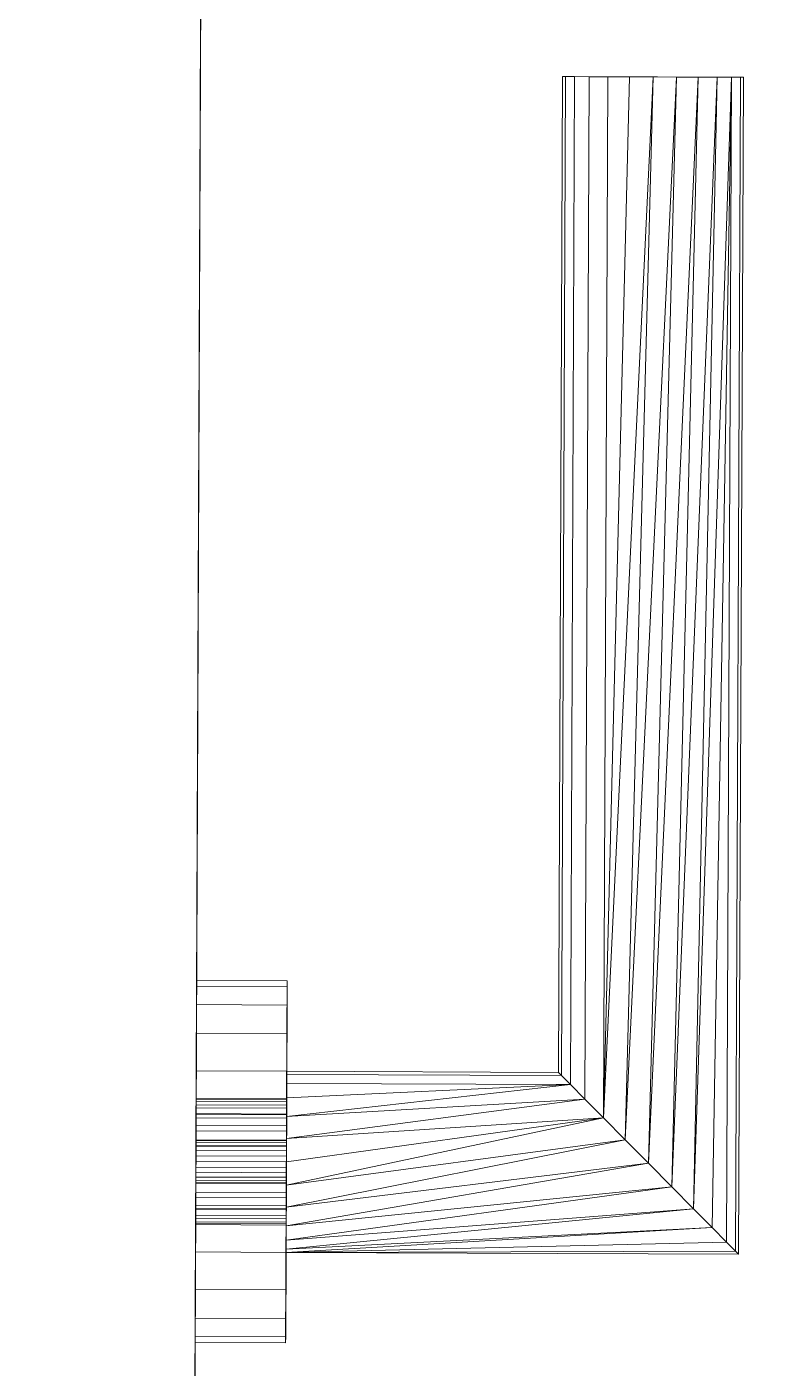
# Model space of a CAD drawing. Header units: millimetres. Extents: x 11098 to 33953, y -10594 to 3707.
# Drawn here: x 26443.4 to 26525.3, y -2709.9 to -2561.7 of the extents above; entities that cross this region are included whole.
import ezdxf

# ---------------------------------------------------------------- set-up
doc = ezdxf.new("R2010")
doc.units = ezdxf.units.MM
for name, color, linetype, lineweight in [('A-DOOR', 31, 'Continuous', 9), ('A-DOOR-FRAM', 31, 'Continuous', 9), ('A-WALL', 113, 'Continuous', 9)]:
    doc.layers.add(name, color=color, linetype=linetype, lineweight=lineweight)

# ---------------------------------------------------------------- blocks, each defined once
blk = doc.blocks.new('TU DF 1 - Rahmenstock flächenbündig - ML - 885 x 2135-2481295-_3D_')
at = {"layer": 'A-DOOR'}
mesh = blk.add_polyface(dxfattribs=at)
corners = [(408.5, 230), (408.5, 185), (-408.5, 185), (-408.5, 230)]
mesh.append_faces([[corners[k] for k in face] for face in [(2, 3, 0, 1)]])
mesh = blk.add_polyface(dxfattribs=at)
corners = [(-408.5, 185, 2101), (408.5, 185, 2101), (408.5, 230, 2101), (-408.5, 230, 2101)]
mesh.append_faces([[corners[k] for k in face] for face in [(2, 3, 0, 1)]])
mesh = blk.add_polyface(dxfattribs=at)
corners = [(408.5, 185), (408.5, 185, 2101), (-408.5, 185, 2101), (-408.5, 185)]
mesh.append_faces([[corners[k] for k in face] for face in [(1, 2, 3, 0)]])
at = {"layer": 'A-DOOR', "lineweight": 5}
mesh = blk.add_polyface(dxfattribs=at)
corners = [(-362.5, 185, 990), (-361.82, 185, 995.18), (-359.82, 185, 1000), (-356.64, 185, 1004.14), (-352.5, 185, 1007.32), (-347.68, 185, 1009.32), (-342.5, 185, 1010), (-337.32, 185, 1009.32), (-332.5, 185, 1007.32), (-328.36, 185, 1004.14), (-325.18, 185, 1000), (-323.18, 185, 995.18), (-322.5, 185, 990), (-323.18, 185, 984.82), (-325.18, 185, 980), (-328.36, 185, 975.86), (-332.5, 185, 972.68), (-337.32, 185, 970.68), (-342.5, 185, 970), (-347.68, 185, 970.68), (-352.5, 185, 972.68), (-356.64, 185, 975.86), (-359.82, 185, 980), (-361.82, 185, 984.82), (-344.9, 185, 976.46), (-344.82, 185, 975.84), (-344.58, 185, 975.26), (-344.2, 185, 974.77), (-343.7, 185, 974.38), (-343.12, 185, 974.14), (-342.5, 185, 974.06), (-341.88, 185, 974.14), (-341.3, 185, 974.38), (-340.8, 185, 974.77), (-340.42, 185, 975.26), (-340.18, 185, 975.84), (-340.1, 185, 976.46), (-340.1, 185, 988.47), (-338.53, 185, 989.29), (-337.22, 185, 990.47), (-336.24, 185, 991.94), (-335.66, 185, 993.61), (-335.52, 185, 995.37), (-335.83, 185, 997.11), (-336.57, 185, 998.72), (-337.68, 185, 1000.09), (-339.11, 185, 1001.14), (-340.75, 185, 1001.8), (-342.5, 185, 1002.02), (-344.25, 185, 1001.8), (-345.89, 185, 1001.14), (-347.32, 185, 1000.09), (-348.43, 185, 998.72), (-349.17, 185, 997.11), (-349.48, 185, 995.37), (-349.34, 185, 993.61), (-348.76, 185, 991.94), (-347.78, 185, 990.47), (-346.47, 185, 989.29), (-344.9, 185, 988.47)]
mesh.append_faces([[corners[k] for k in face] for face in [(24, 58, 59)]], dxfattribs={"vtx0": -1})
mesh.append_faces([[corners[k] for k in face] for face in [(22, 58, 21), (25, 20, 24), (45, 8, 44), (47, 7, 46), (57, 23, 56)]], dxfattribs={"vtx0": -1, "vtx1": -1})
mesh.append_faces([[corners[k] for k in face] for face in [(17, 34, 35, 16), (16, 35, 36, 15), (19, 26, 27), (56, 23, 0, 55), (11, 41, 42, 10), (10, 42, 43, 9), (9, 43, 44, 8), (41, 11, 12), (46, 7, 8, 45), (55, 0, 1, 54), (54, 1, 2, 53), (3, 52, 53, 2), (52, 3, 4, 51)]], dxfattribs={"vtx0": -1, "vtx2": -1})
mesh.append_faces([[corners[k] for k in face] for face in [(24, 20, 21, 58)]], dxfattribs={"vtx0": -1, "vtx2": -1, "vtx3": -1})
mesh.append_faces([[corners[k] for k in face] for face in [(33, 34, 17), (31, 32, 18), (30, 31, 18), (29, 30, 18), (27, 28, 19), (48, 49, 6)]], dxfattribs={"vtx1": -1, "vtx2": -1})
mesh.append_faces([[corners[k] for k in face] for face in [(32, 33, 17, 18), (14, 15, 38, 39), (13, 14, 39, 40), (28, 29, 18, 19), (19, 20, 25, 26), (22, 23, 57, 58), (12, 13, 40, 41), (47, 48, 6, 7), (50, 51, 4, 5), (49, 50, 5, 6)]], dxfattribs={"vtx1": -1, "vtx3": -1})
mesh.append_faces([[corners[k] for k in face] for face in [(36, 37, 38, 15)]], dxfattribs={"vtx2": -1, "vtx3": -1})
mesh = blk.add_polyface(dxfattribs=at)
corners = [(-322.5, 185, 990), (-322.5, 175, 990), (-323.18, 175, 984.82), (-325.18, 175, 980), (-328.36, 175, 975.86), (-332.5, 175, 972.68), (-337.32, 175, 970.68), (-342.5, 175, 970), (-347.68, 175, 970.68), (-352.5, 175, 972.68), (-356.64, 175, 975.86), (-359.82, 175, 980), (-361.82, 175, 984.82), (-362.5, 175, 990), (-362.5, 185, 990), (-361.82, 185, 984.82), (-359.82, 185, 980), (-356.64, 185, 975.86), (-352.5, 185, 972.68), (-347.68, 185, 970.68), (-342.5, 185, 970), (-337.32, 185, 970.68), (-332.5, 185, 972.68), (-328.36, 185, 975.86), (-325.18, 185, 980), (-323.18, 185, 984.82)]
mesh.append_faces([[corners[k] for k in face] for face in [(15, 12, 13, 14), (2, 25, 0, 1)]], dxfattribs={"vtx0": -1})
mesh.append_faces([[corners[k] for k in face] for face in [(16, 11, 12, 15), (18, 9, 10, 17), (17, 10, 11, 16), (19, 8, 9, 18), (8, 19, 20, 7), (21, 6, 7, 20), (22, 5, 6, 21), (24, 3, 4, 23), (23, 4, 5, 22), (25, 2, 3, 24)]], dxfattribs={"vtx0": -1, "vtx2": -1})
mesh = blk.add_polyface(dxfattribs=at)
corners = [(-362.5, 185, 990), (-362.5, 175, 990), (-361.82, 175, 995.18), (-359.82, 175, 1000), (-356.64, 175, 1004.14), (-352.5, 175, 1007.32), (-347.68, 175, 1009.32), (-342.5, 175, 1010), (-337.32, 175, 1009.32), (-332.5, 175, 1007.32), (-328.36, 175, 1004.14), (-325.18, 175, 1000), (-323.18, 175, 995.18), (-322.5, 175, 990), (-322.5, 185, 990), (-323.18, 185, 995.18), (-325.18, 185, 1000), (-328.36, 185, 1004.14), (-332.5, 185, 1007.32), (-337.32, 185, 1009.32), (-342.5, 185, 1010), (-347.68, 185, 1009.32), (-352.5, 185, 1007.32), (-356.64, 185, 1004.14), (-359.82, 185, 1000), (-361.82, 185, 995.18)]
mesh.append_faces([[corners[k] for k in face] for face in [(15, 12, 13, 14), (2, 25, 0, 1)]], dxfattribs={"vtx0": -1})
mesh.append_faces([[corners[k] for k in face] for face in [(16, 11, 12, 15), (18, 9, 10, 17), (17, 10, 11, 16), (19, 8, 9, 18), (8, 19, 20, 7), (21, 6, 7, 20), (22, 5, 6, 21), (24, 3, 4, 23), (23, 4, 5, 22), (25, 2, 3, 24)]], dxfattribs={"vtx0": -1, "vtx2": -1})
mesh = blk.add_polyface(dxfattribs=at)
corners = [(-362.5, 185, 1050), (-361.82, 185, 1055.18), (-359.82, 185, 1060), (-356.64, 185, 1064.14), (-352.5, 185, 1067.32), (-347.68, 185, 1069.32), (-342.5, 185, 1070), (-337.32, 185, 1069.32), (-332.5, 185, 1067.32), (-328.36, 185, 1064.14), (-325.18, 185, 1060), (-323.18, 185, 1055.18), (-322.5, 185, 1050), (-323.18, 185, 1044.82), (-325.18, 185, 1040), (-328.36, 185, 1035.86), (-332.5, 185, 1032.68), (-337.32, 185, 1030.68), (-342.5, 185, 1030), (-347.68, 185, 1030.68), (-352.5, 185, 1032.68), (-356.64, 185, 1035.86), (-359.82, 185, 1040), (-361.82, 185, 1044.82)]
mesh.append_faces([[corners[k] for k in face] for face in [(19, 9, 17, 18)]], dxfattribs={"vtx0": -1, "vtx1": -1})
mesh.append_faces([[corners[k] for k in face] for face in [(23, 4, 19)]], dxfattribs={"vtx0": -1, "vtx1": -1, "vtx2": -1})
mesh.append_faces([[corners[k] for k in face] for face in [(23, 19, 20, 21)]], dxfattribs={"vtx0": -1, "vtx3": -1})
mesh.append_faces([[corners[k] for k in face] for face in [(22, 23, 21)]], dxfattribs={"vtx1": -1})
mesh.append_faces([[corners[k] for k in face] for face in [(11, 12, 17, 9), (8, 9, 19, 4)]], dxfattribs={"vtx1": -1, "vtx2": -1, "vtx3": -1})
mesh.append_faces([[corners[k] for k in face] for face in [(9, 10, 11), (4, 5, 6)]], dxfattribs={"vtx2": -1})
mesh.append_faces([[corners[k] for k in face] for face in [(15, 16, 17, 12), (6, 7, 8, 4), (23, 0, 1, 4)]], dxfattribs={"vtx2": -1, "vtx3": -1})
mesh.append_faces([[corners[k] for k in face] for face in [(12, 13, 14, 15), (1, 2, 3, 4)]], dxfattribs={"vtx3": -1})
mesh = blk.add_polyface(dxfattribs=at)
corners = [(-322.5, 185, 1050), (-322.5, 175, 1050), (-323.18, 175, 1044.82), (-325.18, 175, 1040), (-328.36, 175, 1035.86), (-332.5, 175, 1032.68), (-337.32, 175, 1030.68), (-342.5, 175, 1030), (-347.68, 175, 1030.68), (-352.5, 175, 1032.68), (-356.64, 175, 1035.86), (-359.82, 175, 1040), (-361.82, 175, 1044.82), (-362.5, 175, 1050), (-362.5, 185, 1050), (-361.82, 185, 1044.82), (-359.82, 185, 1040), (-356.64, 185, 1035.86), (-352.5, 185, 1032.68), (-347.68, 185, 1030.68), (-342.5, 185, 1030), (-337.32, 185, 1030.68), (-332.5, 185, 1032.68), (-328.36, 185, 1035.86), (-325.18, 185, 1040), (-323.18, 185, 1044.82)]
mesh.append_faces([[corners[k] for k in face] for face in [(15, 12, 13, 14), (2, 25, 0, 1)]], dxfattribs={"vtx0": -1})
mesh.append_faces([[corners[k] for k in face] for face in [(16, 11, 12, 15), (18, 9, 10, 17), (17, 10, 11, 16), (19, 8, 9, 18), (8, 19, 20, 7), (21, 6, 7, 20), (22, 5, 6, 21), (24, 3, 4, 23), (23, 4, 5, 22), (25, 2, 3, 24)]], dxfattribs={"vtx0": -1, "vtx2": -1})
mesh = blk.add_polyface(dxfattribs=at)
corners = [(-362.5, 185, 1050), (-362.5, 175, 1050), (-361.82, 175, 1055.18), (-359.82, 175, 1060), (-356.64, 175, 1064.14), (-352.5, 175, 1067.32), (-347.68, 175, 1069.32), (-342.5, 175, 1070), (-337.32, 175, 1069.32), (-332.5, 175, 1067.32), (-328.36, 175, 1064.14), (-325.18, 175, 1060), (-323.18, 175, 1055.18), (-322.5, 175, 1050), (-322.5, 185, 1050), (-323.18, 185, 1055.18), (-325.18, 185, 1060), (-328.36, 185, 1064.14), (-332.5, 185, 1067.32), (-337.32, 185, 1069.32), (-342.5, 185, 1070), (-347.68, 185, 1069.32), (-352.5, 185, 1067.32), (-356.64, 185, 1064.14), (-359.82, 185, 1060), (-361.82, 185, 1055.18)]
mesh.append_faces([[corners[k] for k in face] for face in [(15, 12, 13, 14), (2, 25, 0, 1)]], dxfattribs={"vtx0": -1})
mesh.append_faces([[corners[k] for k in face] for face in [(16, 11, 12, 15), (18, 9, 10, 17), (17, 10, 11, 16), (19, 8, 9, 18), (8, 19, 20, 7), (21, 6, 7, 20), (22, 5, 6, 21), (24, 3, 4, 23), (23, 4, 5, 22), (25, 2, 3, 24)]], dxfattribs={"vtx0": -1, "vtx2": -1})
mesh = blk.add_polyface(dxfattribs=at)
corners = [(-340.1, 185, 988.47), (-340.1, 175, 988.47), (-338.53, 175, 989.29), (-337.22, 175, 990.47), (-336.24, 175, 991.94), (-335.66, 175, 993.61), (-335.52, 175, 995.37), (-335.83, 175, 997.11), (-336.57, 175, 998.72), (-337.68, 175, 1000.09), (-339.11, 175, 1001.14), (-340.75, 175, 1001.8), (-342.5, 175, 1002.02), (-344.25, 175, 1001.8), (-345.89, 175, 1001.14), (-347.32, 175, 1000.09), (-348.43, 175, 998.72), (-349.17, 175, 997.11), (-349.48, 175, 995.37), (-349.34, 175, 993.61), (-348.76, 175, 991.94), (-347.78, 175, 990.47), (-346.47, 175, 989.29), (-344.9, 175, 988.47), (-344.9, 185, 988.47), (-346.47, 185, 989.29), (-347.78, 185, 990.47), (-348.76, 185, 991.94), (-349.34, 185, 993.61), (-349.48, 185, 995.37), (-349.17, 185, 997.11), (-348.43, 185, 998.72), (-347.32, 185, 1000.09), (-345.89, 185, 1001.14), (-344.25, 185, 1001.8), (-342.5, 185, 1002.02), (-340.75, 185, 1001.8), (-339.11, 185, 1001.14), (-337.68, 185, 1000.09), (-336.57, 185, 998.72), (-335.83, 185, 997.11), (-335.52, 185, 995.37), (-335.66, 185, 993.61), (-336.24, 185, 991.94), (-337.22, 185, 990.47), (-338.53, 185, 989.29)]
mesh.append_faces([[corners[k] for k in face] for face in [(24, 25, 22, 23), (1, 2, 45, 0)]], dxfattribs={"vtx1": -1})
mesh.append_faces([[corners[k] for k in face] for face in [(26, 27, 20, 21), (25, 26, 21, 22), (27, 28, 19, 20), (29, 30, 17, 18), (30, 31, 16, 17), (32, 33, 14, 15), (31, 32, 15, 16), (28, 29, 18, 19), (33, 34, 13, 14), (12, 13, 34, 35), (35, 36, 11, 12), (37, 38, 9, 10), (36, 37, 10, 11), (38, 39, 8, 9), (40, 41, 6, 7), (41, 42, 5, 6), (43, 44, 3, 4), (42, 43, 4, 5), (39, 40, 7, 8), (44, 45, 2, 3)]], dxfattribs={"vtx1": -1, "vtx3": -1})
mesh = blk.add_polyface(dxfattribs=at)
corners = [(-344.9, 185, 988.47), (-344.9, 175, 988.47), (-344.9, 175, 976.46), (-344.9, 185, 976.46)]
mesh.append_faces([[corners[k] for k in face] for face in [(3, 0, 1, 2)]])
mesh = blk.add_polyface(dxfattribs=at)
corners = [(-344.9, 185, 976.46), (-344.9, 175, 976.46), (-344.82, 175, 975.84), (-344.58, 175, 975.26), (-344.2, 175, 974.77), (-343.7, 175, 974.38), (-343.12, 175, 974.14), (-342.5, 175, 974.06), (-341.88, 175, 974.14), (-341.3, 175, 974.38), (-340.8, 175, 974.77), (-340.42, 175, 975.26), (-340.18, 175, 975.84), (-340.1, 175, 976.46), (-340.1, 185, 976.46), (-340.18, 185, 975.84), (-340.42, 185, 975.26), (-340.8, 185, 974.77), (-341.3, 185, 974.38), (-341.88, 185, 974.14), (-342.5, 185, 974.06), (-343.12, 185, 974.14), (-343.7, 185, 974.38), (-344.2, 185, 974.77), (-344.58, 185, 975.26), (-344.82, 185, 975.84)]
mesh.append_faces([[corners[k] for k in face] for face in [(14, 15, 12, 13), (1, 2, 25, 0)]], dxfattribs={"vtx1": -1})
mesh.append_faces([[corners[k] for k in face] for face in [(15, 16, 11, 12), (17, 18, 9, 10), (16, 17, 10, 11), (18, 19, 8, 9), (7, 8, 19, 20), (20, 21, 6, 7), (21, 22, 5, 6), (23, 24, 3, 4), (22, 23, 4, 5), (24, 25, 2, 3)]], dxfattribs={"vtx1": -1, "vtx3": -1})
mesh = blk.add_polyface(dxfattribs=at)
corners = [(-340.1, 185, 976.46), (-340.1, 175, 976.46), (-340.1, 175, 988.47), (-340.1, 185, 988.47)]
mesh.append_faces([[corners[k] for k in face] for face in [(2, 3, 0, 1)]])
mesh = blk.add_polyface(dxfattribs=at)
corners = [(-362.5, 175, 990), (-361.82, 175, 984.82), (-359.82, 175, 980), (-356.64, 175, 975.86), (-352.5, 175, 972.68), (-347.68, 175, 970.68), (-342.5, 175, 970), (-337.32, 175, 970.68), (-332.5, 175, 972.68), (-328.36, 175, 975.86), (-325.18, 175, 980), (-323.18, 175, 984.82), (-322.5, 175, 990), (-323.18, 175, 995.18), (-325.18, 175, 1000), (-328.36, 175, 1004.14), (-332.5, 175, 1007.32), (-337.32, 175, 1009.32), (-342.5, 175, 1010), (-347.68, 175, 1009.32), (-352.5, 175, 1007.32), (-356.64, 175, 1004.14), (-359.82, 175, 1000), (-361.82, 175, 995.18), (-344.9, 175, 976.46), (-344.9, 175, 988.47), (-346.47, 175, 989.29), (-347.78, 175, 990.47), (-348.76, 175, 991.94), (-349.34, 175, 993.61), (-349.48, 175, 995.37), (-349.17, 175, 997.11), (-348.43, 175, 998.72), (-347.32, 175, 1000.09), (-345.89, 175, 1001.14), (-344.25, 175, 1001.8), (-342.5, 175, 1002.02), (-340.75, 175, 1001.8), (-339.11, 175, 1001.14), (-337.68, 175, 1000.09), (-336.57, 175, 998.72), (-335.83, 175, 997.11), (-335.52, 175, 995.37), (-335.66, 175, 993.61), (-336.24, 175, 991.94), (-337.22, 175, 990.47), (-338.53, 175, 989.29), (-340.1, 175, 988.47), (-340.1, 175, 976.46), (-340.18, 175, 975.84), (-340.42, 175, 975.26), (-340.8, 175, 974.77), (-341.3, 175, 974.38), (-341.88, 175, 974.14), (-342.5, 175, 974.06), (-343.12, 175, 974.14), (-343.7, 175, 974.38), (-344.2, 175, 974.77), (-344.58, 175, 975.26), (-344.82, 175, 975.84)]
mesh.append_faces([[corners[k] for k in face] for face in [(32, 21, 31), (51, 7, 50), (55, 6, 54)]], dxfattribs={"vtx0": -1, "vtx1": -1})
mesh.append_faces([[corners[k] for k in face] for face in [(16, 39, 40, 15), (14, 41, 42, 13), (13, 42, 43, 12), (12, 43, 44, 11), (15, 40, 41, 14), (11, 44, 45, 10), (20, 33, 34), (31, 21, 22, 30), (0, 28, 29, 23), (30, 22, 23, 29), (1, 27, 28, 0), (10, 45, 46, 9), (7, 51, 52, 6), (6, 52, 53), (27, 1, 2, 26), (26, 2, 3), (24, 3, 4, 59), (6, 55, 56, 5), (5, 58, 59, 4), (5, 57, 58)]], dxfattribs={"vtx0": -1, "vtx2": -1})
mesh.append_faces([[corners[k] for k in face] for face in [(36, 37, 18), (53, 54, 6), (56, 57, 5)]], dxfattribs={"vtx1": -1, "vtx2": -1})
mesh.append_faces([[corners[k] for k in face] for face in [(16, 17, 38, 39), (17, 18, 37, 38), (18, 19, 35, 36), (34, 35, 19, 20), (32, 33, 20, 21), (8, 9, 48, 49), (49, 50, 7, 8)]], dxfattribs={"vtx1": -1, "vtx3": -1})
mesh.append_faces([[corners[k] for k in face] for face in [(46, 47, 48, 9), (24, 25, 26, 3)]], dxfattribs={"vtx2": -1, "vtx3": -1})
mesh = blk.add_polyface(dxfattribs=at)
corners = [(-362.5, 175, 1050), (-361.82, 175, 1044.82), (-359.82, 175, 1040), (-356.64, 175, 1035.86), (-352.5, 175, 1032.68), (-347.68, 175, 1030.68), (-342.5, 175, 1030), (-337.32, 175, 1030.68), (-332.5, 175, 1032.68), (-328.36, 175, 1035.86), (-325.18, 175, 1040), (-323.18, 175, 1044.82), (-322.5, 175, 1050), (-323.18, 175, 1055.18), (-325.18, 175, 1060), (-328.36, 175, 1064.14), (-332.5, 175, 1067.32), (-337.32, 175, 1069.32), (-342.5, 175, 1070), (-347.68, 175, 1069.32), (-352.5, 175, 1067.32), (-356.64, 175, 1064.14), (-359.82, 175, 1060), (-361.82, 175, 1055.18)]
mesh.append_faces([[corners[k] for k in face] for face in [(7, 15, 5, 6)]], dxfattribs={"vtx0": -1, "vtx1": -1})
mesh.append_faces([[corners[k] for k in face] for face in [(16, 20, 1, 15)]], dxfattribs={"vtx0": -1, "vtx1": -1, "vtx2": -1})
mesh.append_faces([[corners[k] for k in face] for face in [(0, 20, 21, 23)]], dxfattribs={"vtx0": -1, "vtx2": -1})
mesh.append_faces([[corners[k] for k in face] for face in [(1, 4, 5, 15)]], dxfattribs={"vtx0": -1, "vtx2": -1, "vtx3": -1})
mesh.append_faces([[corners[k] for k in face] for face in [(22, 23, 21)]], dxfattribs={"vtx1": -1})
mesh.append_faces([[corners[k] for k in face] for face in [(0, 1, 20), (12, 13, 7)]], dxfattribs={"vtx1": -1, "vtx2": -1})
mesh.append_faces([[corners[k] for k in face] for face in [(18, 19, 20), (10, 11, 12, 9)]], dxfattribs={"vtx2": -1})
mesh.append_faces([[corners[k] for k in face] for face in [(16, 17, 18, 20), (13, 14, 15, 7), (7, 8, 9, 12)]], dxfattribs={"vtx2": -1, "vtx3": -1})
mesh.append_faces([[corners[k] for k in face] for face in [(1, 2, 3, 4)]], dxfattribs={"vtx3": -1})
mesh = blk.add_polyface(dxfattribs=at)
corners = [(-332.5, 175, 1050), (-332.84, 175, 1047.41), (-333.84, 175, 1045), (-335.43, 175, 1042.93), (-337.5, 175, 1041.34), (-339.91, 175, 1040.34), (-342.5, 175, 1040), (-345.09, 175, 1040.34), (-347.5, 175, 1041.34), (-349.57, 175, 1042.93), (-351.16, 175, 1045), (-352.16, 175, 1047.41), (-352.5, 175, 1050), (-352.16, 175, 1052.59), (-351.16, 175, 1055), (-349.57, 175, 1057.07), (-347.5, 175, 1058.66), (-345.09, 175, 1059.66), (-342.5, 175, 1060), (-339.91, 175, 1059.66), (-337.5, 175, 1058.66), (-335.43, 175, 1057.07), (-333.84, 175, 1055), (-332.84, 175, 1052.59)]
mesh.append_faces([[corners[k] for k in face] for face in [(13, 10, 11, 12), (16, 13, 14, 15), (21, 19, 20)]], dxfattribs={"vtx0": -1})
mesh.append_faces([[corners[k] for k in face] for face in [(3, 8, 9, 0), (23, 16, 17, 19)]], dxfattribs={"vtx0": -1, "vtx2": -1, "vtx3": -1})
mesh.append_faces([[corners[k] for k in face] for face in [(9, 10, 13, 0), (23, 0, 13, 16)]], dxfattribs={"vtx1": -1, "vtx2": -1, "vtx3": -1})
mesh.append_faces([[corners[k] for k in face] for face in [(4, 5, 6, 3), (17, 18, 19)]], dxfattribs={"vtx2": -1})
mesh.append_faces([[corners[k] for k in face] for face in [(6, 7, 8, 3), (21, 22, 23, 19)]], dxfattribs={"vtx2": -1, "vtx3": -1})
mesh.append_faces([[corners[k] for k in face] for face in [(0, 1, 2, 3)]], dxfattribs={"vtx3": -1})
mesh = blk.add_polyface(dxfattribs=at)
corners = [(-352.5, 175, 1050), (-352.5, 125, 1050), (-352.16, 125.34, 1052.59), (-351.16, 126.34, 1055), (-349.57, 127.93, 1057.07), (-347.5, 130, 1058.66), (-345.09, 132.41, 1059.66), (-342.5, 135, 1060), (-339.91, 137.59, 1059.66), (-337.5, 140, 1058.66), (-335.43, 142.07, 1057.07), (-333.84, 143.66, 1055), (-332.84, 144.66, 1052.59), (-332.5, 145, 1050), (-332.5, 175, 1050), (-332.84, 175, 1052.59), (-333.84, 175, 1055), (-335.43, 175, 1057.07), (-337.5, 175, 1058.66), (-339.91, 175, 1059.66), (-342.5, 175, 1060), (-345.09, 175, 1059.66), (-347.5, 175, 1058.66), (-349.57, 175, 1057.07), (-351.16, 175, 1055), (-352.16, 175, 1052.59)]
mesh.append_faces([[corners[k] for k in face] for face in [(20, 9, 19), (17, 11, 16), (6, 24, 5), (5, 25, 4), (21, 9, 20), (24, 6, 23), (23, 7, 22), (7, 23, 6)]], dxfattribs={"vtx0": -1, "vtx1": -1})
mesh.append_faces([[corners[k] for k in face] for face in [(18, 10, 11), (16, 11, 12, 15), (19, 9, 10), (11, 17, 18), (22, 7, 8), (0, 3, 4), (8, 21, 22), (5, 24, 25), (4, 25, 0)]], dxfattribs={"vtx0": -1, "vtx2": -1})
mesh.append_faces([[corners[k] for k in face] for face in [(1, 2, 0)]], dxfattribs={"vtx1": -1})
mesh.append_faces([[corners[k] for k in face] for face in [(8, 9, 21), (18, 19, 10), (2, 3, 0)]], dxfattribs={"vtx1": -1, "vtx2": -1})
mesh.append_faces([[corners[k] for k in face] for face in [(13, 14, 15, 12)]], dxfattribs={"vtx2": -1})
mesh = blk.add_polyface(dxfattribs=at)
corners = [(-332.5, 175, 1050), (-332.5, 145, 1050), (-332.84, 144.66, 1047.41), (-333.84, 143.66, 1045), (-335.43, 142.07, 1042.93), (-337.5, 140, 1041.34), (-339.91, 137.59, 1040.34), (-342.5, 135, 1040), (-345.09, 132.41, 1040.34), (-347.5, 130, 1041.34), (-349.57, 127.93, 1042.93), (-351.16, 126.34, 1045), (-352.16, 125.34, 1047.41), (-352.5, 125, 1050), (-352.5, 175, 1050), (-352.16, 175, 1047.41), (-351.16, 175, 1045), (-349.57, 175, 1042.93), (-347.5, 175, 1041.34), (-345.09, 175, 1040.34), (-342.5, 175, 1040), (-339.91, 175, 1040.34), (-337.5, 175, 1041.34), (-335.43, 175, 1042.93), (-333.84, 175, 1045), (-332.84, 175, 1047.41)]
mesh.append_faces([[corners[k] for k in face] for face in [(12, 14, 11), (7, 18, 6), (19, 6, 18), (24, 3, 23), (6, 19, 5)]], dxfattribs={"vtx0": -1, "vtx1": -1})
mesh.append_faces([[corners[k] for k in face] for face in [(14, 10, 11), (10, 14, 15), (7, 17, 18), (8, 16, 17), (21, 4, 5), (22, 3, 4), (5, 20, 21), (3, 22, 23)]], dxfattribs={"vtx0": -1, "vtx2": -1})
mesh.append_faces([[corners[k] for k in face] for face in [(1, 2, 25, 0)]], dxfattribs={"vtx1": -1})
mesh.append_faces([[corners[k] for k in face] for face in [(9, 10, 15), (8, 9, 16), (15, 16, 9), (7, 8, 17), (19, 20, 5), (21, 22, 4)]], dxfattribs={"vtx1": -1, "vtx2": -1})
mesh.append_faces([[corners[k] for k in face] for face in [(2, 3, 24, 25)]], dxfattribs={"vtx1": -1, "vtx3": -1})
mesh.append_faces([[corners[k] for k in face] for face in [(12, 13, 14)]], dxfattribs={"vtx2": -1})
mesh = blk.add_polyface(dxfattribs=at)
corners = [(-332.5, 175, 1050), (-332.84, 175, 1047.41), (-333.84, 175, 1045), (-335.43, 175, 1042.93), (-337.5, 175, 1041.34), (-339.91, 175, 1040.34), (-342.5, 175, 1040), (-345.09, 175, 1040.34), (-347.5, 175, 1041.34), (-349.57, 175, 1042.93), (-351.16, 175, 1045), (-352.16, 175, 1047.41), (-352.5, 175, 1050), (-352.16, 175, 1052.59), (-351.16, 175, 1055), (-349.57, 175, 1057.07), (-347.5, 175, 1058.66), (-345.09, 175, 1059.66), (-342.5, 175, 1060), (-339.91, 175, 1059.66), (-337.5, 175, 1058.66), (-335.43, 175, 1057.07), (-333.84, 175, 1055), (-332.84, 175, 1052.59)]
mesh.append_faces([[corners[k] for k in face] for face in [(16, 14, 15), (19, 16, 17, 18), (0, 22, 23)]], dxfattribs={"vtx0": -1})
mesh.append_faces([[corners[k] for k in face] for face in [(13, 19, 11, 12)]], dxfattribs={"vtx0": -1, "vtx1": -1})
mesh.append_faces([[corners[k] for k in face] for face in [(9, 21, 2, 3)]], dxfattribs={"vtx0": -1, "vtx1": -1, "vtx3": -1})
mesh.append_faces([[corners[k] for k in face] for face in [(3, 8, 9)]], dxfattribs={"vtx0": -1, "vtx2": -1})
mesh.append_faces([[corners[k] for k in face] for face in [(21, 22, 2)]], dxfattribs={"vtx1": -1, "vtx2": -1})
mesh.append_faces([[corners[k] for k in face] for face in [(13, 14, 16, 19)]], dxfattribs={"vtx1": -1, "vtx2": -1, "vtx3": -1})
mesh.append_faces([[corners[k] for k in face] for face in [(4, 5, 6, 3)]], dxfattribs={"vtx2": -1})
mesh.append_faces([[corners[k] for k in face] for face in [(6, 7, 8, 3), (9, 10, 11, 21), (0, 1, 2, 22), (19, 20, 21, 11)]], dxfattribs={"vtx2": -1, "vtx3": -1})
mesh = blk.add_polyface(dxfattribs=at)
corners = [(-352.5, 175, 1050), (-352.5, 125, 1050), (-352.16, 125.34, 1052.59), (-351.16, 126.34, 1055), (-349.57, 127.93, 1057.07), (-347.5, 130, 1058.66), (-345.09, 132.41, 1059.66), (-342.5, 135, 1060), (-339.91, 137.59, 1059.66), (-337.5, 140, 1058.66), (-335.43, 142.07, 1057.07), (-333.84, 143.66, 1055), (-332.84, 144.66, 1052.59), (-332.5, 145, 1050), (-332.5, 175, 1050), (-332.84, 175, 1052.59), (-333.84, 175, 1055), (-335.43, 175, 1057.07), (-337.5, 175, 1058.66), (-339.91, 175, 1059.66), (-342.5, 175, 1060), (-345.09, 175, 1059.66), (-347.5, 175, 1058.66), (-349.57, 175, 1057.07), (-351.16, 175, 1055), (-352.16, 175, 1052.59)]
mesh.append_faces([[corners[k] for k in face] for face in [(20, 9, 19), (17, 11, 16), (6, 24, 5), (5, 25, 4), (21, 9, 20), (24, 6, 23), (23, 7, 22), (7, 23, 6)]], dxfattribs={"vtx0": -1, "vtx1": -1})
mesh.append_faces([[corners[k] for k in face] for face in [(18, 10, 11), (16, 11, 12, 15), (19, 9, 10), (11, 17, 18), (22, 7, 8), (0, 3, 4), (8, 21, 22), (5, 24, 25), (4, 25, 0)]], dxfattribs={"vtx0": -1, "vtx2": -1})
mesh.append_faces([[corners[k] for k in face] for face in [(1, 2, 0)]], dxfattribs={"vtx1": -1})
mesh.append_faces([[corners[k] for k in face] for face in [(8, 9, 21), (18, 19, 10), (2, 3, 0)]], dxfattribs={"vtx1": -1, "vtx2": -1})
mesh.append_faces([[corners[k] for k in face] for face in [(13, 14, 15, 12)]], dxfattribs={"vtx2": -1})
mesh = blk.add_polyface(dxfattribs=at)
corners = [(-332.5, 175, 1050), (-332.5, 145, 1050), (-332.84, 144.66, 1047.41), (-333.84, 143.66, 1045), (-335.43, 142.07, 1042.93), (-337.5, 140, 1041.34), (-339.91, 137.59, 1040.34), (-342.5, 135, 1040), (-345.09, 132.41, 1040.34), (-347.5, 130, 1041.34), (-349.57, 127.93, 1042.93), (-351.16, 126.34, 1045), (-352.16, 125.34, 1047.41), (-352.5, 125, 1050), (-352.5, 175, 1050), (-352.16, 175, 1047.41), (-351.16, 175, 1045), (-349.57, 175, 1042.93), (-347.5, 175, 1041.34), (-345.09, 175, 1040.34), (-342.5, 175, 1040), (-339.91, 175, 1040.34), (-337.5, 175, 1041.34), (-335.43, 175, 1042.93), (-333.84, 175, 1045), (-332.84, 175, 1047.41)]
mesh.append_faces([[corners[k] for k in face] for face in [(12, 14, 11), (7, 18, 6), (19, 6, 18), (24, 3, 23), (6, 19, 5)]], dxfattribs={"vtx0": -1, "vtx1": -1})
mesh.append_faces([[corners[k] for k in face] for face in [(14, 10, 11), (10, 14, 15), (7, 17, 18), (8, 16, 17), (21, 4, 5), (22, 3, 4), (5, 20, 21), (3, 22, 23)]], dxfattribs={"vtx0": -1, "vtx2": -1})
mesh.append_faces([[corners[k] for k in face] for face in [(1, 2, 25, 0)]], dxfattribs={"vtx1": -1})
mesh.append_faces([[corners[k] for k in face] for face in [(9, 10, 15), (8, 9, 16), (15, 16, 9), (7, 8, 17), (19, 20, 5), (21, 22, 4)]], dxfattribs={"vtx1": -1, "vtx2": -1})
mesh.append_faces([[corners[k] for k in face] for face in [(2, 3, 24, 25)]], dxfattribs={"vtx1": -1, "vtx3": -1})
mesh.append_faces([[corners[k] for k in face] for face in [(12, 13, 14)]], dxfattribs={"vtx2": -1})
mesh = blk.add_polyface(dxfattribs=at)
corners = [(-352.5, 125, 1050), (-222.5, 125, 1050), (-222.5, 125.34, 1052.59), (-222.5, 126.34, 1055), (-222.5, 127.93, 1057.07), (-222.5, 130, 1058.66), (-222.5, 132.41, 1059.66), (-222.5, 135, 1060), (-222.5, 137.59, 1059.66), (-222.5, 140, 1058.66), (-222.5, 142.07, 1057.07), (-222.5, 143.66, 1055), (-222.5, 144.66, 1052.59), (-222.5, 145, 1050), (-332.5, 145, 1050), (-332.84, 144.66, 1052.59), (-333.84, 143.66, 1055), (-335.43, 142.07, 1057.07), (-337.5, 140, 1058.66), (-339.91, 137.59, 1059.66), (-342.5, 135, 1060), (-345.09, 132.41, 1059.66), (-347.5, 130, 1058.66), (-349.57, 127.93, 1057.07), (-351.16, 126.34, 1055), (-352.16, 125.34, 1052.59)]
mesh.append_faces([[corners[k] for k in face] for face in [(24, 3, 23), (23, 3, 22)]], dxfattribs={"vtx0": -1, "vtx1": -1})
mesh.append_faces([[corners[k] for k in face] for face in [(7, 18, 19), (19, 6, 7), (18, 7, 8), (21, 4, 5), (20, 5, 6), (22, 3, 4), (5, 20, 21)]], dxfattribs={"vtx0": -1, "vtx2": -1})
mesh.append_faces([[corners[k] for k in face] for face in [(1, 2, 25, 0)]], dxfattribs={"vtx1": -1})
mesh.append_faces([[corners[k] for k in face] for face in [(8, 9, 18), (21, 22, 4), (19, 20, 6)]], dxfattribs={"vtx1": -1, "vtx2": -1})
mesh.append_faces([[corners[k] for k in face] for face in [(11, 12, 15, 16), (9, 10, 17, 18), (10, 11, 16, 17), (2, 3, 24, 25)]], dxfattribs={"vtx1": -1, "vtx3": -1})
mesh.append_faces([[corners[k] for k in face] for face in [(12, 13, 14, 15)]], dxfattribs={"vtx3": -1})
mesh = blk.add_polyface(dxfattribs=at)
corners = [(-332.5, 145, 1050), (-222.5, 145, 1050), (-222.5, 144.66, 1047.41), (-222.5, 143.66, 1045), (-222.5, 142.07, 1042.93), (-222.5, 140, 1041.34), (-222.5, 137.59, 1040.34), (-222.5, 135, 1040), (-222.5, 132.41, 1040.34), (-222.5, 130, 1041.34), (-222.5, 127.93, 1042.93), (-222.5, 126.34, 1045), (-222.5, 125.34, 1047.41), (-222.5, 125, 1050), (-352.5, 125, 1050), (-352.16, 125.34, 1047.41), (-351.16, 126.34, 1045), (-349.57, 127.93, 1042.93), (-347.5, 130, 1041.34), (-345.09, 132.41, 1040.34), (-342.5, 135, 1040), (-339.91, 137.59, 1040.34), (-337.5, 140, 1041.34), (-335.43, 142.07, 1042.93), (-333.84, 143.66, 1045), (-332.84, 144.66, 1047.41)]
mesh.append_faces([[corners[k] for k in face] for face in [(15, 12, 13, 14)]], dxfattribs={"vtx0": -1})
mesh.append_faces([[corners[k] for k in face] for face in [(20, 9, 19), (18, 11, 17), (21, 8, 20), (22, 7, 21)]], dxfattribs={"vtx0": -1, "vtx1": -1})
mesh.append_faces([[corners[k] for k in face] for face in [(16, 11, 12, 15), (19, 9, 10), (18, 10, 11), (10, 18, 19), (11, 16, 17), (20, 8, 9), (23, 4, 5, 22), (22, 5, 6), (25, 2, 3, 24), (24, 3, 4, 23), (22, 6, 7)]], dxfattribs={"vtx0": -1, "vtx2": -1})
mesh.append_faces([[corners[k] for k in face] for face in [(7, 8, 21)]], dxfattribs={"vtx1": -1, "vtx2": -1})
mesh.append_faces([[corners[k] for k in face] for face in [(0, 1, 2, 25)]], dxfattribs={"vtx2": -1})
mesh = blk.add_polyface(dxfattribs=at)
corners = [(-352.5, 125, 1050), (-222.5, 125, 1050), (-222.5, 125.34, 1052.59), (-222.5, 126.34, 1055), (-222.5, 127.93, 1057.07), (-222.5, 130, 1058.66), (-222.5, 132.41, 1059.66), (-222.5, 135, 1060), (-222.5, 137.59, 1059.66), (-222.5, 140, 1058.66), (-222.5, 142.07, 1057.07), (-222.5, 143.66, 1055), (-222.5, 144.66, 1052.59), (-222.5, 145, 1050), (-332.5, 145, 1050), (-332.84, 144.66, 1052.59), (-333.84, 143.66, 1055), (-335.43, 142.07, 1057.07), (-337.5, 140, 1058.66), (-339.91, 137.59, 1059.66), (-342.5, 135, 1060), (-345.09, 132.41, 1059.66), (-347.5, 130, 1058.66), (-349.57, 127.93, 1057.07), (-351.16, 126.34, 1055), (-352.16, 125.34, 1052.59)]
mesh.append_faces([[corners[k] for k in face] for face in [(24, 3, 23), (23, 3, 22)]], dxfattribs={"vtx0": -1, "vtx1": -1})
mesh.append_faces([[corners[k] for k in face] for face in [(7, 18, 19), (19, 6, 7), (18, 7, 8), (21, 4, 5), (20, 5, 6), (22, 3, 4), (5, 20, 21)]], dxfattribs={"vtx0": -1, "vtx2": -1})
mesh.append_faces([[corners[k] for k in face] for face in [(1, 2, 25, 0)]], dxfattribs={"vtx1": -1})
mesh.append_faces([[corners[k] for k in face] for face in [(8, 9, 18), (21, 22, 4), (19, 20, 6)]], dxfattribs={"vtx1": -1, "vtx2": -1})
mesh.append_faces([[corners[k] for k in face] for face in [(11, 12, 15, 16), (9, 10, 17, 18), (10, 11, 16, 17), (2, 3, 24, 25)]], dxfattribs={"vtx1": -1, "vtx3": -1})
mesh.append_faces([[corners[k] for k in face] for face in [(12, 13, 14, 15)]], dxfattribs={"vtx3": -1})
mesh = blk.add_polyface(dxfattribs=at)
corners = [(-332.5, 145, 1050), (-222.5, 145, 1050), (-222.5, 144.66, 1047.41), (-222.5, 143.66, 1045), (-222.5, 142.07, 1042.93), (-222.5, 140, 1041.34), (-222.5, 137.59, 1040.34), (-222.5, 135, 1040), (-222.5, 132.41, 1040.34), (-222.5, 130, 1041.34), (-222.5, 127.93, 1042.93), (-222.5, 126.34, 1045), (-222.5, 125.34, 1047.41), (-222.5, 125, 1050), (-352.5, 125, 1050), (-352.16, 125.34, 1047.41), (-351.16, 126.34, 1045), (-349.57, 127.93, 1042.93), (-347.5, 130, 1041.34), (-345.09, 132.41, 1040.34), (-342.5, 135, 1040), (-339.91, 137.59, 1040.34), (-337.5, 140, 1041.34), (-335.43, 142.07, 1042.93), (-333.84, 143.66, 1045), (-332.84, 144.66, 1047.41)]
mesh.append_faces([[corners[k] for k in face] for face in [(15, 12, 13, 14)]], dxfattribs={"vtx0": -1})
mesh.append_faces([[corners[k] for k in face] for face in [(20, 9, 19), (18, 11, 17), (21, 8, 20), (22, 7, 21)]], dxfattribs={"vtx0": -1, "vtx1": -1})
mesh.append_faces([[corners[k] for k in face] for face in [(16, 11, 12, 15), (19, 9, 10), (18, 10, 11), (10, 18, 19), (11, 16, 17), (20, 8, 9), (23, 4, 5, 22), (22, 5, 6), (25, 2, 3, 24), (24, 3, 4, 23), (22, 6, 7)]], dxfattribs={"vtx0": -1, "vtx2": -1})
mesh.append_faces([[corners[k] for k in face] for face in [(7, 8, 21)]], dxfattribs={"vtx1": -1, "vtx2": -1})
mesh.append_faces([[corners[k] for k in face] for face in [(0, 1, 2, 25)]], dxfattribs={"vtx2": -1})
mesh = blk.add_polyface(dxfattribs=at)
corners = [(-222.5, 145, 1050), (-222.5, 144.66, 1052.59), (-222.5, 143.66, 1055), (-222.5, 142.07, 1057.07), (-222.5, 140, 1058.66), (-222.5, 137.59, 1059.66), (-222.5, 135, 1060), (-222.5, 132.41, 1059.66), (-222.5, 130, 1058.66), (-222.5, 127.93, 1057.07), (-222.5, 126.34, 1055), (-222.5, 125.34, 1052.59), (-222.5, 125, 1050), (-222.5, 125.34, 1047.41), (-222.5, 126.34, 1045), (-222.5, 127.93, 1042.93), (-222.5, 130, 1041.34), (-222.5, 132.41, 1040.34), (-222.5, 135, 1040), (-222.5, 137.59, 1040.34), (-222.5, 140, 1041.34), (-222.5, 142.07, 1042.93), (-222.5, 143.66, 1045), (-222.5, 144.66, 1047.41)]
mesh.append_faces([[corners[k] for k in face] for face in [(20, 17, 18, 19)]], dxfattribs={"vtx0": -1})
mesh.append_faces([[corners[k] for k in face] for face in [(0, 13, 17, 23), (8, 11, 1)]], dxfattribs={"vtx0": -1, "vtx1": -1, "vtx2": -1})
mesh.append_faces([[corners[k] for k in face] for face in [(11, 13, 0, 1)]], dxfattribs={"vtx0": -1, "vtx1": -1, "vtx3": -1})
mesh.append_faces([[corners[k] for k in face] for face in [(21, 22, 20), (12, 13, 11)]], dxfattribs={"vtx1": -1})
mesh.append_faces([[corners[k] for k in face] for face in [(22, 23, 17, 20), (1, 2, 5, 8)]], dxfattribs={"vtx1": -1, "vtx2": -1, "vtx3": -1})
mesh.append_faces([[corners[k] for k in face] for face in [(13, 14, 15), (9, 10, 11, 8), (6, 7, 8, 5)]], dxfattribs={"vtx2": -1})
mesh.append_faces([[corners[k] for k in face] for face in [(15, 16, 17, 13)]], dxfattribs={"vtx2": -1, "vtx3": -1})
mesh.append_faces([[corners[k] for k in face] for face in [(2, 3, 4, 5)]], dxfattribs={"vtx3": -1})
mesh = blk.add_polyface(dxfattribs=at)
corners = [(-222.5, 145, 1050), (-222.5, 144.66, 1052.59), (-222.5, 143.66, 1055), (-222.5, 142.07, 1057.07), (-222.5, 140, 1058.66), (-222.5, 137.59, 1059.66), (-222.5, 135, 1060), (-222.5, 132.41, 1059.66), (-222.5, 130, 1058.66), (-222.5, 127.93, 1057.07), (-222.5, 126.34, 1055), (-222.5, 125.34, 1052.59), (-222.5, 125, 1050), (-222.5, 125.34, 1047.41), (-222.5, 126.34, 1045), (-222.5, 127.93, 1042.93), (-222.5, 130, 1041.34), (-222.5, 132.41, 1040.34), (-222.5, 135, 1040), (-222.5, 137.59, 1040.34), (-222.5, 140, 1041.34), (-222.5, 142.07, 1042.93), (-222.5, 143.66, 1045), (-222.5, 144.66, 1047.41)]
mesh.append_faces([[corners[k] for k in face] for face in [(20, 13, 18, 19)]], dxfattribs={"vtx0": -1, "vtx1": -1})
mesh.append_faces([[corners[k] for k in face] for face in [(11, 13, 22, 5)]], dxfattribs={"vtx0": -1, "vtx1": -1, "vtx2": -1, "vtx3": -1})
mesh.append_faces([[corners[k] for k in face] for face in [(8, 10, 11, 5)]], dxfattribs={"vtx0": -1, "vtx2": -1, "vtx3": -1})
mesh.append_faces([[corners[k] for k in face] for face in [(9, 10, 8)]], dxfattribs={"vtx1": -1})
mesh.append_faces([[corners[k] for k in face] for face in [(1, 2, 5, 22)]], dxfattribs={"vtx1": -1, "vtx2": -1, "vtx3": -1})
mesh.append_faces([[corners[k] for k in face] for face in [(16, 17, 18, 15), (6, 7, 8, 5), (11, 12, 13)]], dxfattribs={"vtx2": -1})
mesh.append_faces([[corners[k] for k in face] for face in [(13, 14, 15, 18), (20, 21, 22, 13)]], dxfattribs={"vtx2": -1, "vtx3": -1})
mesh.append_faces([[corners[k] for k in face] for face in [(22, 23, 0, 1), (2, 3, 4, 5)]], dxfattribs={"vtx3": -1})
at = {"layer": 'A-DOOR-FRAM'}
mesh = blk.add_polyface(dxfattribs=at)
corners = [(-442.5, 230, 2135), (-442.5, -230, 2135), (442.5, -230, 2135), (442.5, 230, 2135)]
mesh.append_faces([[corners[k] for k in face] for face in [(0, 1, 2, 3)]])
mesh = blk.add_polyface(dxfattribs=at)
corners = [(-412.5, 185, 2105), (-412.5, 230, 2105), (412.5, 230, 2105), (412.5, 185, 2105)]
mesh.append_faces([[corners[k] for k in face] for face in [(3, 0, 1, 2)]])
mesh = blk.add_polyface(dxfattribs=at)
corners = [(-397.5, 185), (-412.5, 185), (-412.5, 185, 2105), (412.5, 185, 2105), (412.5, 185), (397.5, 185), (397.5, 185, 2090), (-397.5, 185, 2090)]
mesh.append_faces([[corners[k] for k in face] for face in [(6, 7, 2, 3)]], dxfattribs={"vtx1": -1, "vtx3": -1})
mesh.append_faces([[corners[k] for k in face] for face in [(4, 5, 6, 3)]], dxfattribs={"vtx2": -1})
mesh.append_faces([[corners[k] for k in face] for face in [(7, 0, 1, 2)]], dxfattribs={"vtx3": -1})
mesh = blk.add_polyface(dxfattribs=at)
corners = [(-397.5, -230, 2090), (-397.5, 185, 2090), (397.5, 185, 2090), (397.5, -230, 2090)]
mesh.append_faces([[corners[k] for k in face] for face in [(3, 0, 1, 2)]])

msp = doc.modelspace()

# ---------------------------------------------------------------- block references
at = {"layer": 'A-DOOR', "rotation": 89.76159146203736}
msp.add_blockref('TU DF 1 - Rahmenstock flächenbündig - ML - 885 x 2135-2481295-_3D_', (26648.5, -2345.34), dxfattribs=at)

# ---------------------------------------------------------------- meshes
at = {"layer": 'A-WALL'}
mesh = msp.add_polyface(dxfattribs=at)
corners = [(26411.04, -4136.99), (26871.04, -4136.99), (26867.17, -5068.15), (26407.16, -5068.15), (26872.96, -3676.99), (26412.95, -3676.99), (26416.66, -2786.87), (26876.65, -2788.79), (26441.72, 3236.15), (26901.72, 3236.83), (26891.72, 833.21), (26431.72, 833.21), (26880.33, -1903.8), (26420.34, -1901.88), (26429.81, 373.21), (26889.81, 373.21), (26885.67, -622), (26883.75, -1082)]
mesh.append_faces([[corners[k] for k in face] for face in [(0, 1, 2, 3), (6, 7, 4, 5), (8, 9, 10, 11)]])
mesh.append_faces([[corners[k] for k in face] for face in [(14, 15, 16, 13), (17, 12, 13, 16)]], dxfattribs={"vtx2": -1})
mesh = msp.add_polyface(dxfattribs=at)
corners = [(26867.17, -5068.15, 4000), (26871.04, -4136.99, 4000), (26411.04, -4136.99, 4000), (26407.16, -5068.15, 4000), (26412.95, -3676.99, 4000), (26872.96, -3676.99, 4000), (26883.75, -1082, 4000), (26885.67, -622, 4000), (26889.81, 373.21, 4000), (26429.81, 373.21, 4000), (26901.72, 3236.83, 4000), (26441.72, 3236.15, 4000), (26431.72, 833.21, 4000), (26891.72, 833.21, 4000)]
mesh.append_faces([[corners[k] for k in face] for face in [(0, 1, 2, 3), (13, 10, 11, 12)]])
mesh.append_faces([[corners[k] for k in face] for face in [(6, 4, 5)]], dxfattribs={"vtx0": -1})
mesh.append_faces([[corners[k] for k in face] for face in [(9, 4, 6, 7)]], dxfattribs={"vtx1": -1, "vtx3": -1})
mesh.append_faces([[corners[k] for k in face] for face in [(7, 8, 9)]], dxfattribs={"vtx2": -1})
mesh = msp.add_polyface(dxfattribs=at)
corners = [(26420.34, -1901.88, 2135), (26880.33, -1903.8, 2135), (26876.65, -2788.79, 2135), (26416.66, -2786.87, 2135)]
mesh.append_faces([[corners[k] for k in face] for face in [(2, 3, 0, 1)]])

doc.saveas('drawing.dxf')
